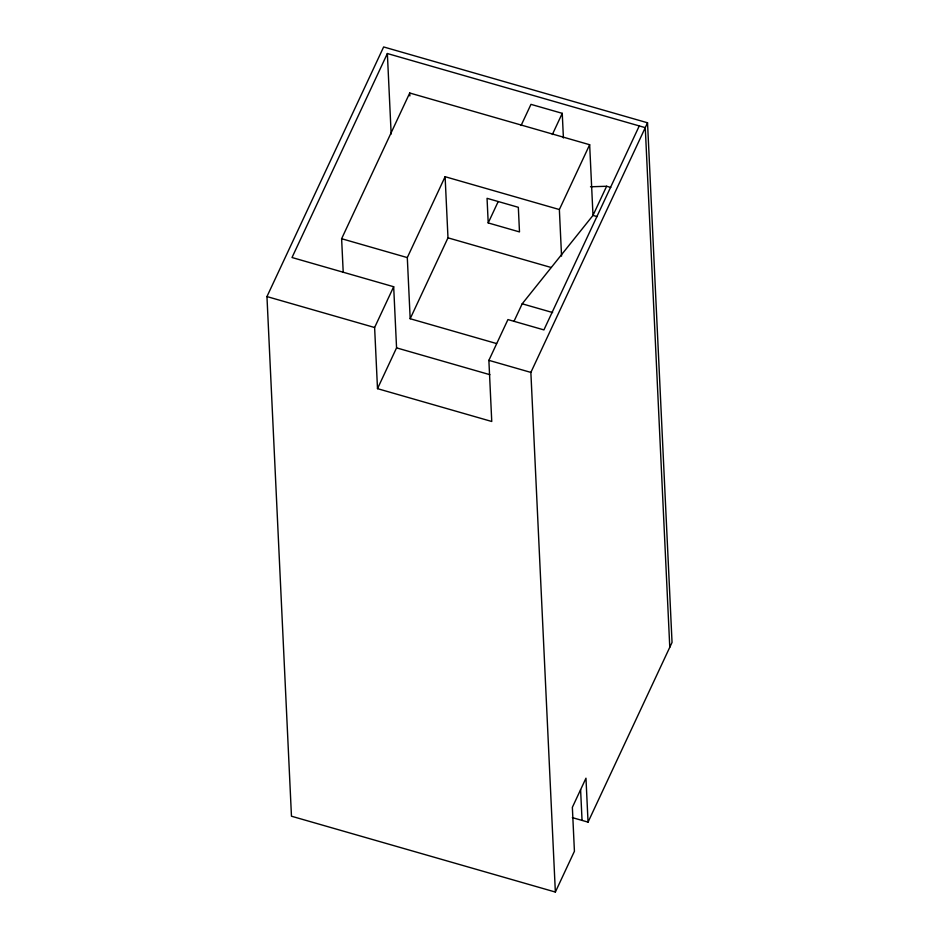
<?xml version="1.0" encoding="UTF-8"?>
<svg xmlns="http://www.w3.org/2000/svg" width="939" height="939" viewBox="0 0 939 939"><rect width="100%" height="100%" fill="white"/><g stroke="black" fill="none" stroke-linecap="round" stroke-linejoin="round"><path stroke-width="1.41" d="M588.049 822.13L585.971 778.196L572.356 807.329L574.422 851.274L555.36 892.05L291.466 816.214L266.958 296.571L383.64 46.95L647.534 122.786L672.042 642.429L588.049 822.13L572.356 817.623M669.777 647.288L645.269 127.645L387.361 53.535L292.017 257.521L393.676 286.735L396.563 347.864L377.501 388.652L491.754 421.482L488.879 360.341L507.94 319.565L543.916 329.906L639.271 125.92M343.216 272.392L341.62 238.717L409.733 93.008L589.657 144.723L592.979 214.984M377.501 388.652L374.614 327.511L393.676 286.735M496.567 343.557L410.179 318.732L407.303 257.591L445.109 176.708L559.362 209.538L561.557 256.112M410.179 318.732L447.985 237.837L445.109 176.708M521.063 125.544L530.969 104.358L562.25 113.337L563.412 137.963M488.21 222.93L487.048 198.317L518.328 207.308L519.49 231.921L488.21 222.93L498.104 201.768M552.343 134.535L562.25 113.337M559.362 209.538L589.657 144.723M514.138 321.021L522.19 303.802L592.99 215.407L606.617 186.262L610.773 187.46M555.36 892.05L530.864 372.407L647.534 122.786M590.502 186.779L606.617 186.262M592.99 215.407L597.145 216.604M447.985 237.837L551.099 267.474M341.62 238.717L407.303 257.591M522.19 303.802L552.637 312.546M266.958 296.571L374.614 327.511M488.879 360.341L530.864 372.407M396.563 347.864L489.912 374.696M580.595 789.652L582.051 820.404M409.733 93.008L409.862 95.942M387.361 53.535L391.164 134.042"/></g></svg>
